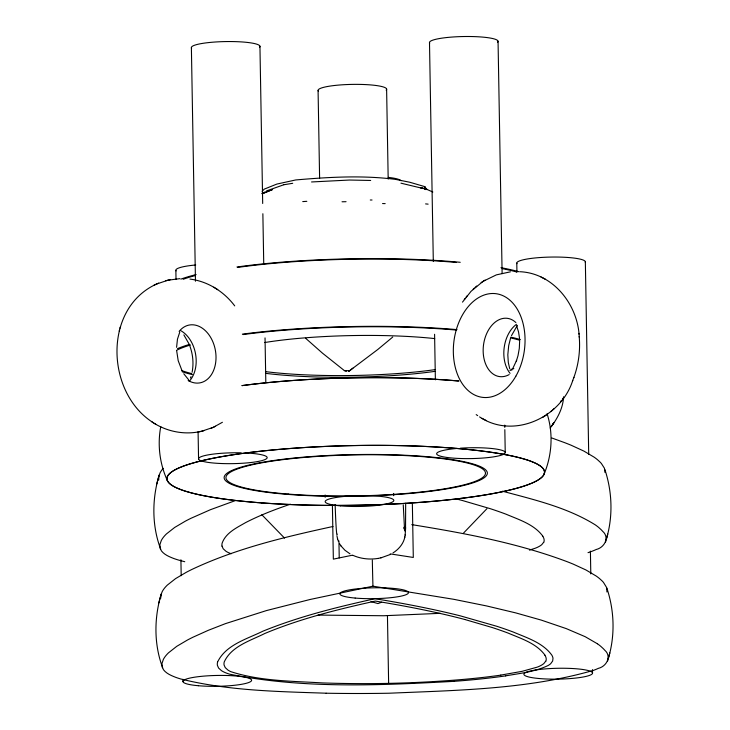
<?xml version="1.0" encoding="UTF-8"?>
<svg xmlns="http://www.w3.org/2000/svg" width="730" height="730" viewBox="0 0 730 730"><rect width="100%" height="100%" fill="white"/><g stroke="black" fill="none" stroke-linecap="round" stroke-linejoin="round"><path stroke-width="1.09" d="M519.65 341.065L519.304 348.374L518.017 355.61L516.311 361.25L516.621 360.365L512.898 368.248M405.542 528.602L405.67 503.253M588.006 552.674L591.546 551.433A154.961 24.51 -1 0 0 596.191 549.508C604.495 547.564 609.952 537.444 602.578 531.23A498.079 78.776 -1 0 0 601.073 529.624L598.728 527.489A507.423 80.254 -1 0 0 595.324 524.888C567.128 507.341 534.105 499.703 502.386 491.19M326.118 693.217A286.014 45.233 -1 0 0 388.999 693.226C457.418 690.27 527.361 689.439 593.618 670.313A154.961 24.51 -1 0 0 598.271 668.388C606.566 666.444 612.023 656.325 604.65 650.111A498.079 78.776 -1 0 0 603.144 648.505L600.808 646.369A507.423 80.254 -1 0 0 597.405 643.769M405.159 535.044L405.515 529.46M405.469 530.664L405.579 527.443M176.587 347.316L177.454 339.195L179.762 332.123M352.928 368.148L348.858 371.287L348.484 370.703L344.341 370.575L322.468 353.156L305.569 338.218M563.578 396.746C563.058 408.399 557.227 418.974 550.21 427.99M604.997 472.465L604.431 468.231L601.392 463.513A498.079 78.776 -1 0 0 599.887 461.907L597.551 459.772A507.423 80.254 -1 0 0 594.147 457.172L583.854 451.076L571.207 445.263A769.612 121.718 -1 0 0 564.755 442.69L551.807 437.982M160.773 426.594C157.288 444.816 159.715 463.988 167.48 480.824M392.977 552.948C398.708 549.343 403.544 543.74 404.849 536.961M404.785 537.353L405.214 534.67M192.109 372.273C193.833 363.421 192.903 354.114 189.736 345.682M163.201 468.368A514.796 81.422 -1 0 0 162.726 468.925A485.961 76.86 -1 0 0 160.107 472.803L158.784 476.407L158.757 480.011M332.98 526.485C284.955 536.942 236.511 548.349 191.88 569.455A773.289 122.302 -1 0 0 186.305 572.293L175.611 578.589L167.352 585.077A514.796 81.422 -1 0 0 164.807 587.805A485.961 76.86 -1 0 0 162.179 591.683L160.901 595.123L160.728 598.29M158.784 476.407C151.776 500.552 151.931 527.416 161.357 550.822C164.35 554.709 169.077 556.671 173.512 558.404A154.742 24.473 -1 0 0 178.75 560.12L184.754 561.726M160.865 595.288C153.857 619.432 154.012 646.296 163.438 669.702C166.422 673.589 171.158 675.551 175.583 677.285A154.742 24.473 -1 0 0 180.821 679C228.234 690.79 277.564 691.538 326.127 693.208M156.037 284.28C102.638 309.109 106.169 393.361 153.419 422.789M606.931 591.984L606.73 587.705L603.473 582.394A498.079 78.776 -1 0 0 601.967 580.788L599.622 578.653A507.423 80.254 -1 0 0 596.218 576.052L585.925 569.957L573.278 564.144A769.612 121.718 -1 0 0 566.836 561.571C516.931 542.855 464.216 533.128 411.775 524.633M606.256 539.534C613.127 516.767 612.324 491.929 604.832 469.427M608.327 658.414C615.198 635.648 614.404 610.809 606.913 588.307M119.209 331.082L119.501 329.987M119.966 328.217L120.277 327.04M156.731 484.027L159.158 475.038M158.802 602.907L161.239 593.919M217.558 662.073C225.789 644.782 246.776 639.142 262.791 631.24C298.935 616.531 336.968 607.086 375.001 598.719A757.886 119.866 -1 0 1 460.283 615.846L496.893 626.313A832.2 131.619 -1 0 1 513.427 632.098C526.987 637.865 542.7 642.646 551.761 655.038A303.698 48.034 -1 0 1 552.993 658.25L552.656 661.015L550.703 663.67A117.129 18.524 -1 0 1 548.13 665.495C534.889 671.865 519.933 673.343 505.625 675.861M605.535 542.116L607.743 534.077M607.615 660.997L609.815 652.958M510.526 338.273L508.691 345.655L507.815 354.789L508.308 362.536L509.723 368.732M573.689 377.967C578.561 364.772 580.45 350.491 579.2 336.484M543.996 474.363C551.989 455.319 553.44 433.456 547.08 413.737M479.583 416.903C513.336 439.633 561.105 417.688 572.758 380.403M572.484 381.115L573.926 377.346M190.439 378.012L191.014 376.616M511.484 335.645L517.378 325.352M543.595 542.344L541.879 544.534A107.456 16.991 -1 0 1 537.435 547.308A93.86 14.846 -1 0 1 535.081 548.285L529.423 550.128M545.666 661.225L543.959 663.415A107.456 16.991 -1 0 1 539.506 666.189A93.86 14.846 -1 0 1 537.152 667.165L522.078 671.335L500.707 675.113M551.561 426.156L553.878 422.615L552.692 424.413M462.491 302.129L471.042 291.316L482.813 281.543M464.262 299.565L465.101 298.47M466.114 297.11L467.008 295.951M560.457 401.719L561.343 400.56M562.356 399.21L563.195 398.115M424.404 187.245L424.887 186.661L426.046 188.605M262.106 191.36L264.214 189.143L276.843 184.079L295.714 179.954C328.865 177.089 362.335 175.127 395.459 179.37L409.804 182.254L424.887 186.661M486.91 508.7L463.541 533.064M381.662 602.232L377.948 603.573L370.986 601.593M473.159 289.208L474.464 288.04M475.339 287.255L476.699 286.032M550.767 411.638L552.126 410.415M552.993 409.63L554.307 408.462M392.758 337.041L377.72 349.542L348.894 371.26M483.333 281.214L496.364 274.872L510.425 271.834M542.408 417.569L546.323 415.041M481.143 282.629L485.058 280.101M222.413 422.278L213.534 427.196M390.185 554.526L380.905 557.866M156.594 284.034L167.79 280.256M201.772 431.211L212.968 427.442M154.012 285.193L158.638 283.103M210.924 428.373L215.551 426.284M262.034 193.34L265.127 191.954M262.179 193.769L272.628 189.49L262.271 193.715M266.569 190.877L283.769 184.763M290.376 504.22C275.073 509.394 259.944 515.207 245.572 522.616C236.748 527.717 225.88 532.754 222.185 543.001A293.579 46.428 -1 0 0 222.002 546.113M235.68 500.479L210.377 509.723L190.986 518.291A773.289 122.302 -1 0 0 185.411 521.129L174.716 527.425L166.458 533.913A514.796 81.422 -1 0 0 163.912 536.641A485.961 76.86 -1 0 0 161.293 540.519L159.861 544.726L160.299 548.923M352.855 555.302C360.638 558.797 369.444 559.782 377.839 558.459M168.238 280.165L179.872 278.65M151.84 421.803C166.102 431.567 184.453 435.299 201.325 431.311M165.692 280.74L170.336 279.681M199.226 431.795L203.871 430.727M352.417 555.192L333.345 559.144L332.396 504.749M597.405 643.769L585.168 636.688L566.243 628.603L541.277 620.108L515.745 612.899L486.554 605.936L453.795 599.312L372.948 586.181L310.159 599.467L266.459 610.572L225.488 623.621L208.369 630.282L193.058 637.171A773.289 122.302 -1 0 0 187.482 640.009L176.788 646.305L168.53 652.793A514.796 81.422 -1 0 0 165.984 655.522A485.961 76.86 -1 0 0 163.365 659.4L161.932 663.606L162.379 667.804M377.748 558.477L380.996 557.839M283.915 184.736L292.703 183.303M454.051 681.345C379.454 685.406 303.342 688.938 229.685 674.192A97.756 15.458 -1 0 1 226.099 672.96L225.296 672.64A115.714 18.305 -1 0 1 221.4 670.605L218.589 668.05L217.394 665.313A305.925 48.381 -1 0 1 217.576 662.073M302.74 201.599L306.828 201.325M440.445 613.328L383.642 615.746L318.043 615.08M311.546 181.962L349.497 180.036L370.676 180.456M464.755 619.469A727.691 115.094 -1 0 0 375.348 601.073C337.88 609.34 300.377 618.639 264.88 633.457C250.436 640.712 231.519 646.096 224.256 661.882A293.579 46.428 -1 0 0 224.073 664.993L225.251 667.612L227.933 670.067A112.776 17.839 -1 0 0 230.945 671.7C260.309 681.199 291.808 681.053 322.359 682.915C363.184 684.302 404.091 683.682 444.844 680.834A171.568 27.138 -1 0 0 500.826 675.131M342.032 201.781L346.057 201.699M370.283 199.993L372.026 200.011M382.556 203.551L385.175 203.615M346.33 371.442L344.341 370.575M520.161 271.724C553.577 273.33 578.069 305.149 579.264 337.141M425.59 203.898L428.118 204.144M400.952 183.175L423.272 188.532M390.212 553.887L413.299 557.455L412.35 503.052M189.955 279.079C207.776 281.305 224.019 291.617 234.713 305.888M426.429 189.189L432.835 192.026M426.685 189.252L420.498 187.683L426.977 189.344L424.34 188.65M464.745 619.469L492.321 627.554A798.62 126.308 -1 0 1 508.189 633.111C521.193 638.65 536.276 643.23 544.972 655.129M231.191 553.751L228.873 552.82A112.776 17.839 -1 0 1 225.862 551.186L223.17 548.732L222.02 546.113M425.17 189.234L425.946 189.599M541.058 277.053L543.12 278.121M484.346 419.549L486.408 420.617M543.494 278.303L545.529 279.353M481.928 418.317L483.972 419.367M213.771 287.191L215.396 288.213M216.144 288.678L217.722 289.673M154.176 423.263L155.8 424.285M349.998 553.833L344.952 550.265L340.974 545.921M476.188 414.594L477.685 415.644M188.596 379.728L183.768 373.751M261.842 514.76L284.563 538.12M183.86 334.906L189.061 344.003M339.514 543.658L341.056 546.04M542.892 536.249C534.205 524.35 519.121 519.769 506.118 514.23A798.62 126.308 -1 0 0 490.25 508.673L462.665 500.588A727.691 115.094 -1 0 0 456.213 498.909M425.599 188.148L426.329 189.563M182.025 370.703L178.202 360.711L176.651 350.674M516.63 325.835L518.555 331.977L519.541 338.401M338.391 541.35L337.452 538.43M337.598 539.023L336.904 535.683M404.091 527.991L404.575 529.642L404.228 527.033L404.63 530.874L403.252 504.795M578.881 333.382L578.954 334.139M585.351 261.805L588.708 454.315M590.406 551.132L590.798 573.917M592.468 669.602L592.532 673.014M516.785 263.165L516.94 272.281M498.052 41.236L502.112 273.613M504.758 425.106L504.795 427.388M504.832 429.669L505.233 452.445M429.495 42.668L433.31 261.376M434.587 334.276L435.381 379.837M386.608 89.033L388.187 179.014M393.671 493.407L393.707 495.688M387.447 615.691L388.634 683.408M338.93 540.921L339.231 557.921M318.079 90.611L319.612 178.321M325.142 494.986L325.178 497.267M259.944 46.282L262.69 203.478M262.864 213.735L263.74 263.849M265.036 337.899L265.811 382.319M191.388 47.724L195.467 281.232M198.085 431.594L198.56 458.933M175.866 270.419L176.021 279.535M180.912 559.755L181.195 575.696M183.002 679.356L183.047 681.637M180.839 279.134A188.796 29.857 -1 0 1 196.142 274.571M236.958 266.998A188.796 29.857 -1 0 1 460.228 262.298M500.944 267.682A188.796 29.857 -1 0 1 519.222 271.815M434.916 371.36A131.637 20.823 -1 0 1 265.766 373.358M264.57 342.552A131.637 20.823 -1 0 1 434.697 338.583M512.022 369.918A188.796 29.857 -1 0 1 509.978 370.438M192.455 374.645A188.796 29.857 -1 0 1 182.117 371.752M177.472 348.639A188.796 29.857 -1 0 1 189.481 344.423M242.369 334.139A188.796 29.857 -1 0 1 457.026 329.622M510.836 337.151A188.796 29.857 -1 0 1 520.399 339.532M241.931 385.623A188.824 29.866 -1 0 1 458.34 380.96M242.205 385.595A188.796 29.857 -1 0 1 459.024 381.024M513.82 368.623A186.141 29.437 -1 0 1 510.954 369.416M191.798 373.651A186.141 29.437 -1 0 1 181.761 370.584M176.861 350.163A186.141 29.437 -1 0 1 190.503 344.962M243.154 334.55A186.141 29.437 -1 0 1 456.359 330.06M510.79 337.917A186.141 29.437 -1 0 1 519.806 340.271M183.175 279.289A186.141 29.437 -1 0 1 195.129 275.593M237.816 267.399A186.141 29.437 -1 0 1 456.259 262.444M502.395 268.649A186.141 29.437 -1 0 1 516.521 271.952M180.419 330.462A29.401 20.915 79.7 0 1 195.594 354.15A29.401 20.915 79.7 0 1 189.216 381.361M179.133 331.402A29.401 21.079 79.5 0 1 206.882 332.232A29.401 21.079 79.5 0 1 213.817 369.9A29.401 21.079 79.5 0 1 188.176 380.503M509.166 374.581A29.401 20.139 -82.3 0 1 483.506 345.007A29.401 20.139 -82.3 0 1 515.873 322.55M510.06 373.349A29.401 19.956 -82.5 0 1 516.502 324.284M318.399 91.159A34.292 5.42 -1 0 1 352.827 84.388A34.292 5.42 -1 0 1 386.152 90.155M245.463 452.956A34.292 5.42 -1 0 1 255.281 461.935A34.292 5.42 -1 0 1 199.472 460.037A34.292 5.42 -1 0 1 241.274 452.819M191.616 48.217A34.292 5.42 -1 0 1 226.309 41.564A34.292 5.42 -1 0 1 259.542 47.267M460.438 448.184A34.292 5.42 -1 0 1 504.695 453.558A34.292 5.42 -1 0 1 449.689 457.783A34.292 5.42 -1 0 1 457.226 448.43M429.724 43.17A34.292 5.42 -1 0 1 464.417 36.518A34.292 5.42 -1 0 1 497.65 42.212M434.888 369.654A131.637 20.823 -1 0 1 265.738 371.652M388.241 177.39A34.292 5.42 -1 0 1 400.952 180.666M505.735 675.88A177.509 28.078 -1 0 1 454.014 681.336M337.187 534.168A52.268 1.369 88.8 0 1 335.143 504.576M516.986 263.667A34.292 5.42 -1 0 1 550.393 257.079A34.292 5.42 -1 0 1 585.268 262.289M176.103 270.903A34.292 5.42 -1 0 1 195.713 264.981M372.948 586.172A76.942 1.725 88.8 0 1 372.318 560.074M544.799 655.139A241.274 38.161 -1 0 1 545.894 661.225M542.718 536.258A241.274 38.161 -1 0 1 543.823 542.344M287.355 494.347A131.637 20.823 -1 0 0 487.311 473.624A131.637 20.823 -1 0 0 292.511 458.203A131.637 20.823 -1 0 0 287.355 494.347M261.459 502.879A188.824 29.866 -1 0 0 544.516 472.155A188.824 29.866 -1 0 0 261.185 451.149A188.824 29.866 -1 0 0 261.459 502.879M257.672 502.578A188.796 29.857 -1 0 0 544.443 472.858A188.796 29.857 -1 0 0 265.063 450.748A188.796 29.857 -1 0 0 257.672 502.578M288.323 494.082A129.767 20.522 -1 0 0 485.432 473.651A129.767 20.522 -1 0 0 293.396 458.449A129.767 20.522 -1 0 0 288.323 494.082M515.827 376.233A52.268 35.514 -82.5 0 0 496.692 293.798A52.268 35.514 -82.5 0 0 455.073 366.533A52.268 35.514 -82.5 0 0 515.827 376.233M340.472 505.872A34.292 5.42 -1 0 0 393.744 500.807A34.292 5.42 -1 0 0 344.359 496.427A34.292 5.42 -1 0 0 340.472 505.872M355.136 598.062A34.292 5.42 -1 0 0 408.399 592.997A34.292 5.42 -1 0 0 359.014 588.617A34.292 5.42 -1 0 0 355.136 598.062M539.014 678.517A34.292 5.42 -1 0 0 592.45 673.507A34.292 5.42 -1 0 0 543.275 669.072A34.292 5.42 -1 0 0 539.014 678.517M198.414 685.726A34.292 5.42 -1 0 0 251.54 680.615A34.292 5.42 -1 0 0 201.991 676.281A34.292 5.42 -1 0 0 198.414 685.726"/></g></svg>
